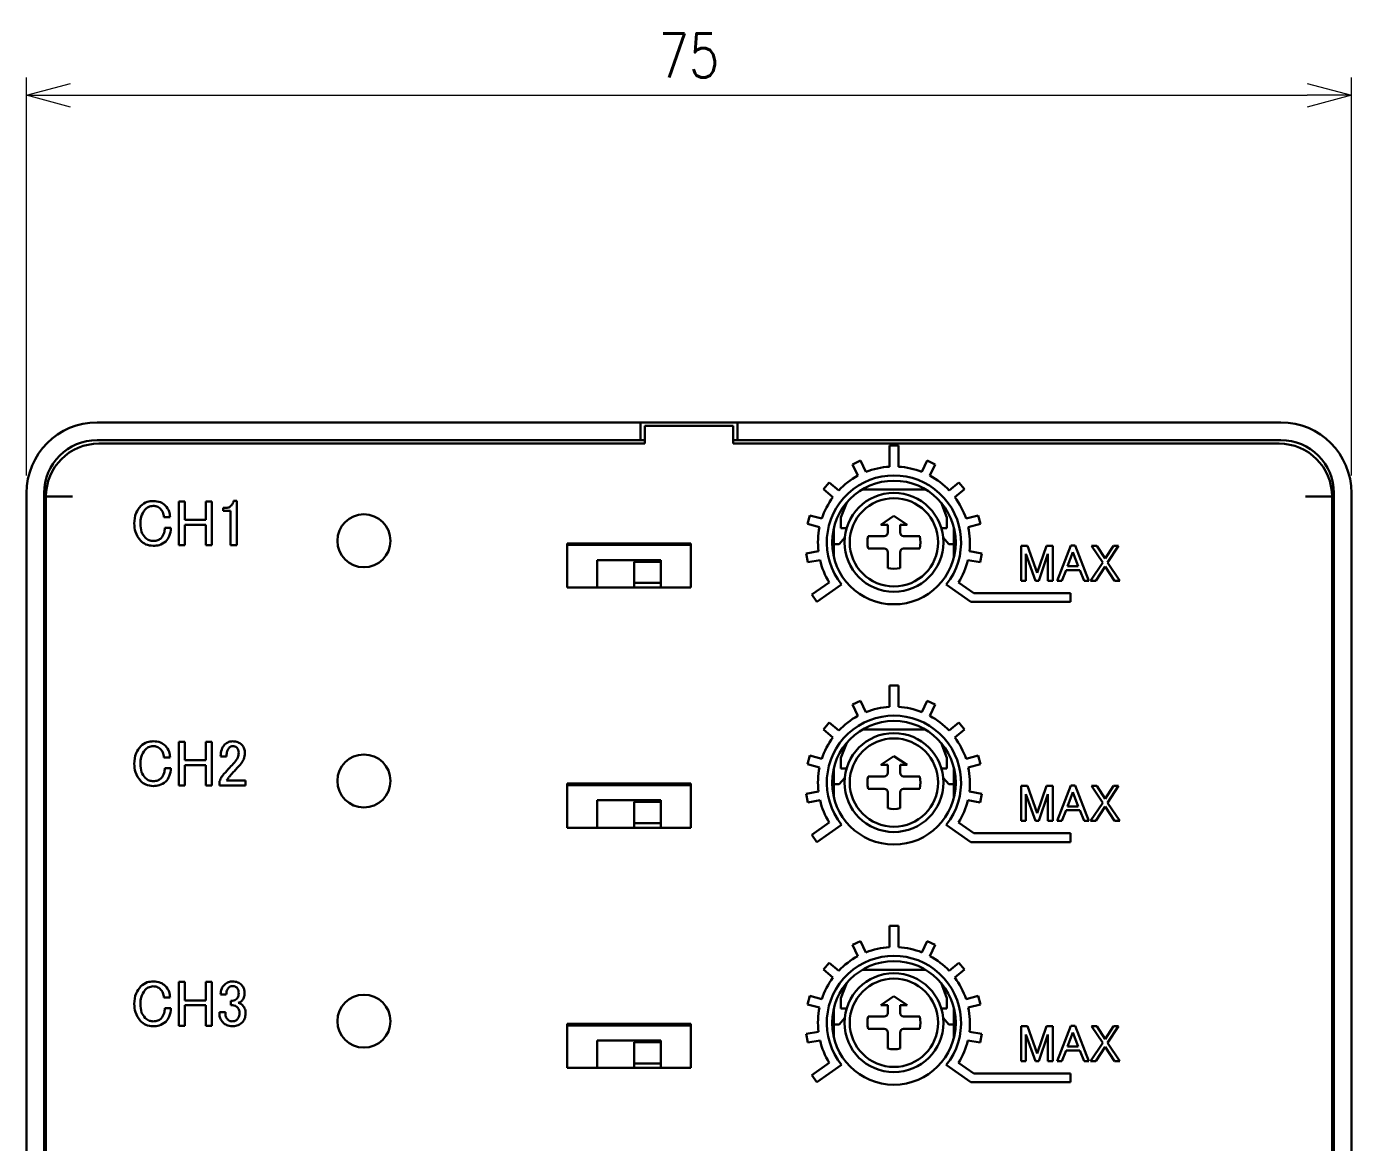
# Model space of a CAD drawing. Header units: millimetres. Extents: x 92 to 566, y 48 to 192.
# Drawn here: x 91.6 to 166.6, y 129.3 to 192.4 of the extents above; entities that cross this region are included whole.
import ezdxf

# ---------------------------------------------------------------- set-up
doc = ezdxf.new("R2010")
doc.units = ezdxf.units.MM
doc.layers.get('0').update_dxf_attribs({"lineweight": 30})
doc.layers.get('Defpoints').update_dxf_attribs({"lineweight": 9})
doc.layers.add('2KD_寸法１', color=7, linetype='Continuous', lineweight=15)
doc.layers.add('2KD_寸法１ @ 1', color=7, linetype='Continuous', lineweight=15)
doc.styles.get("Standard").update_dxf_attribs({"font": 'simplex.shx', "width": 0.8, "bigfont": 'extfont.shx'})
doc.dimstyles.new('KD-STD', dxfattribs={"dimscale": 0, "dimtxt": 2.5, "dimasz": 2.5, "dimexe": 1, "dimexo": 1, "dimgap": 1, "dimtad": 1, "dimdsep": 46, "dimtxsty": 'Standard', "dimblk": 'OPEN30', "dimcen": 0, "dimadec": 0, "dimazin": 0, "dimtfac": 1, "dimtmove": 0, "dimatfit": 3, "dimldrblk": 'OPEN30', "dimfxl": 1, "dimtolj": 1, "dimtzin": 0, "dimlwd": 15, "dimlwe": 15, "dimarcsym": 0})

# ---------------------------------------------------------------- blocks, each defined once
blk = doc.blocks.new('_Open30')
at = {"lineweight": -2}
for p, q in [((-1, 0.268), (0, 0)), ((0, 0), (-1, -0.268)), ((0, 0), (-1, 0))]:
    blk.add_line(p, q, dxfattribs=at)
blk = doc.blocks.new('*D39')
at = {"layer": '2KD_寸法１', "color": 0, "lineweight": 15}
for p, q in [((91.605, 167.028), (91.605, 189.553)), ((166.605, 167.028), (166.605, 189.553)), ((94.105, 188.553), (164.105, 188.553))]:
    blk.add_line(p, q, dxfattribs=at)
at = {"layer": 'Defpoints', "color": 0}
for p in [(166.605, 188.553), (91.605, 166.028), (166.605, 166.028)]:
    blk.add_point(p, dxfattribs=at)
at = {"layer": '2KD_寸法１', "color": 0, "lineweight": 15, "xscale": 2.5, "yscale": 2.5, "zscale": 2.5, "rotation": 180}
blk.add_blockref('_Open30', (91.605, 188.553), dxfattribs=at)
at = {"layer": '2KD_寸法１', "color": 0, "lineweight": 15, "xscale": 2.5, "yscale": 2.5, "zscale": 2.5}
blk.add_blockref('_Open30', (166.605, 188.553), dxfattribs=at)
at = {"layer": '2KD_寸法１', "color": 0, "insert": (129.105, 190.803), "char_height": 2.5, "attachment_point": 5}
blk.add_mtext('\\A1;75', dxfattribs=at)
blk = doc.blocks.new('A$C07186D2C')
for p, q in [((-33.5, 95), (-2.75, 95)), ((-2.75, 94), (-2.75, 95)), ((2.75, 95), (-2.75, 95)), ((-2.5, 94.8), (-2.5, 93.8)), ((2.5, 94.8), (-2.5, 94.8)), ((2.5, 93.8), (2.5, 94.8)), ((2.75, 95), (33.5, 95)), ((2.75, 94), (2.75, 95)), ((-33.5, 94), (-2.75, 94)), ((-2.5, 93.8), (-33.4, 93.8)), ((-2.75, 94), (-2.5, 94)), ((2.5, 94), (2.75, 94)), ((33.4, 93.8), (2.5, 93.8)), ((2.75, 94), (33.5, 94)), ((11.35, 93.7), (11.35, 92.493)), ((11.85, 93.7), (11.35, 93.7)), ((11.85, 92.493), (11.85, 93.7)), ((9.713, 92.837), (9.26, 92.626)), ((9.26, 92.626), (9.559, 91.985)), ((10.012, 92.196), (9.713, 92.837)), ((13.487, 92.837), (13.188, 92.196)), ((13.94, 92.626), (13.487, 92.837)), ((13.641, 91.985), (13.94, 92.626)), ((7.93, 91.605), (7.609, 91.222)), ((8.472, 91.151), (7.93, 91.605)), ((15.27, 91.605), (14.728, 91.151)), ((15.591, 91.222), (15.27, 91.605)), ((-37.5, 2), (-37.5, 91)), ((-36.5, 2), (-36.5, 91)), ((-34.9, 90.8), (-36.4, 90.8)), ((-36.4, 90.8), (-36.4, 1.854)), ((7.609, 91.222), (8.151, 90.768)), ((13.386, 91.21), (9.814, 91.21)), ((15.049, 90.768), (15.591, 91.222)), ((36.4, 90.8), (34.9, 90.8)), ((36.4, 1.854), (36.4, 90.8)), ((36.5, 91), (36.5, 2)), ((37.5, 91), (37.5, 2)), ((-28.878, 90.519), (-28.535, 90.519)), ((-28.878, 88.043), (-28.878, 90.519)), ((-28.535, 90.519), (-28.535, 89.477)), ((-27.358, 89.477), (-27.358, 90.519)), ((-27.358, 90.519), (-27.015, 90.519)), ((-27.015, 90.519), (-27.015, 88.043)), ((-26.37, 89.986), (-26.37, 90.157)), ((-26.37, 90.157), (-26.24, 90.157)), ((-25.776, 90.563), (-25.603, 90.563)), ((-25.603, 90.563), (-25.603, 88.058)), ((8.933, 90.467), (8.6, 89.61)), ((14.267, 90.467), (14.6, 89.61)), ((-29.37, 89.636), (-29.718, 89.636)), ((-28.535, 89.477), (-27.358, 89.477)), ((-25.945, 89.986), (-26.37, 89.986)), ((-25.945, 88.058), (-25.945, 89.986)), ((6.835, 89.736), (6.706, 89.253)), ((6.706, 89.253), (7.389, 89.07)), ((7.518, 89.553), (6.835, 89.736)), ((8.6, 89.01), (8.6, 89.61)), ((11.6, 89.71), (10.85, 89.21)), ((12.35, 89.21), (11.6, 89.71)), ((14.6, 89.61), (14.6, 89.01)), ((16.365, 89.736), (15.682, 89.553)), ((15.811, 89.07), (16.494, 89.253)), ((16.494, 89.253), (16.365, 89.736)), ((-29.674, 89.028), (-29.327, 89.028)), ((-27.358, 89.203), (-28.535, 89.203)), ((-28.535, 89.203), (-28.535, 88.043)), ((-27.358, 88.043), (-27.358, 89.203)), ((8.2, 89.031), (8.2, 88.11)), ((8.917, 89.01), (8.6, 89.01)), ((11.05, 88.56), (10.141, 88.56)), ((10.85, 89.21), (11.25, 89.21)), ((11.25, 89.21), (11.25, 88.76)), ((11.95, 88.76), (11.95, 89.21)), ((11.95, 89.21), (12.35, 89.21)), ((13.059, 88.56), (12.15, 88.56)), ((14.6, 89.01), (14.283, 89.01)), ((15, 88.11), (15, 89.031)), ((15.007, 89), (15, 89)), ((-28.535, 88.043), (-28.878, 88.043)), ((-27.015, 88.043), (-27.358, 88.043)), ((-25.603, 88.058), (-25.945, 88.058)), ((0.1, 88.15), (-6.9, 88.15)), ((-6.9, 88.15), (-6.9, 85.65)), ((-5.099, 88.061), (-6.9, 88.061)), ((-1.701, 88.061), (-5.099, 88.061)), ((-5.099, 88.061), (-1.701, 88.061)), ((-5.099, 88.061), (-5.099, 88.061)), ((0.1, 88.061), (-1.701, 88.061)), ((-0.2, 88.15), (-0.2, 88.061)), ((0.1, 85.65), (0.1, 88.15)), ((8.2, 88.11), (8.5, 88.11)), ((8.2, 88.11), (8.2, 87.369)), ((8.5, 88.11), (8.814, 88.486)), ((10.141, 87.86), (11.05, 87.86)), ((12.15, 87.86), (13.059, 87.86)), ((14.7, 88.11), (14.386, 88.486)), ((15, 88.11), (14.7, 88.11)), ((15, 88.11), (15, 87.369)), ((18.801, 86.035), (18.801, 88.015)), ((18.801, 88.015), (19.168, 88.015)), ((19.168, 88.015), (19.7, 86.475)), ((19.7, 86.475), (20.233, 88.015)), ((20.233, 88.015), (20.592, 88.015)), ((20.592, 88.015), (20.592, 86.035)), ((20.831, 86.035), (21.619, 88.039)), ((21.619, 88.039), (21.851, 88.039)), ((21.851, 88.039), (22.638, 86.035)), ((23.416, 87.066), (22.791, 88.015)), ((22.791, 88.015), (23.092, 88.015)), ((23.092, 88.015), (23.555, 87.286)), ((23.555, 87.286), (24.019, 88.015)), ((24.32, 88.015), (23.694, 87.066)), ((24.019, 88.015), (24.32, 88.015)), ((-5.199, 87.209), (-1.601, 87.209)), ((-5.199, 87.209), (-5.199, 85.65)), ((-3.1, 87.11), (-3.1, 85.91)), ((-1.6, 87.11), (-3.1, 87.11)), ((-1.601, 87.209), (-1.601, 87.11)), ((-1.6, 85.91), (-1.6, 87.11)), ((7.329, 87.701), (6.633, 87.578)), ((6.633, 87.578), (6.719, 87.086)), ((6.719, 87.086), (7.416, 87.208)), ((11.25, 87.66), (11.25, 86.751)), ((11.95, 86.751), (11.95, 87.66)), ((15.784, 87.208), (16.481, 87.086)), ((16.567, 87.578), (15.871, 87.701)), ((16.481, 87.086), (16.567, 87.578)), ((19.608, 86.035), (19.075, 87.552)), ((19.075, 87.552), (19.075, 86.035)), ((20.318, 87.552), (19.793, 86.035)), ((20.318, 86.035), (20.318, 87.552)), ((21.735, 87.656), (21.434, 86.857)), ((22.036, 86.857), (21.735, 87.656)), ((22.733, 86.035), (23.416, 87.066)), ((23.694, 87.066), (24.378, 86.035)), ((21.352, 86.638), (21.109, 86.035)), ((22.117, 86.638), (21.352, 86.638)), ((21.434, 86.857), (22.036, 86.857)), ((22.36, 86.035), (22.117, 86.638)), ((23.555, 86.846), (23.034, 86.035)), ((24.077, 86.035), (23.555, 86.846)), ((-6.9, 85.65), (0.1, 85.65)), ((-3.1, 85.91), (-1.6, 85.91)), ((-3.1, 85.65), (-3.1, 85.91)), ((-1.601, 85.91), (-1.601, 85.65)), ((7.94, 85.943), (6.951, 85.25)), ((7.238, 84.841), (8.637, 85.82)), ((14.563, 85.82), (15.962, 84.841)), ((16.12, 85.341), (15.26, 85.943)), ((19.075, 86.035), (18.801, 86.035)), ((19.793, 86.035), (19.608, 86.035)), ((20.592, 86.035), (20.318, 86.035)), ((21.109, 86.035), (20.831, 86.035)), ((22.638, 86.035), (22.36, 86.035)), ((23.034, 86.035), (22.733, 86.035)), ((24.378, 86.035), (24.077, 86.035)), ((6.951, 85.25), (7.238, 84.841)), ((15.962, 84.841), (21.6, 84.841)), ((21.6, 85.341), (16.12, 85.341)), ((21.6, 84.841), (21.6, 85.341)), ((11.35, 80.1), (11.35, 78.893)), ((11.85, 80.1), (11.35, 80.1)), ((11.85, 78.893), (11.85, 80.1)), ((9.713, 79.237), (9.26, 79.026)), ((9.26, 79.026), (9.559, 78.385)), ((10.012, 78.596), (9.713, 79.237)), ((13.487, 79.237), (13.188, 78.596)), ((13.94, 79.026), (13.487, 79.237)), ((13.641, 78.385), (13.94, 79.026)), ((7.93, 78.005), (7.609, 77.622)), ((8.472, 77.551), (7.93, 78.005)), ((15.27, 78.005), (14.728, 77.551)), ((15.591, 77.622), (15.27, 78.005)), ((7.609, 77.622), (8.151, 77.168)), ((13.386, 77.61), (9.814, 77.61)), ((15.049, 77.168), (15.591, 77.622)), ((-28.878, 76.919), (-28.535, 76.919)), ((-28.878, 74.443), (-28.878, 76.919)), ((-28.535, 76.919), (-28.535, 75.877)), ((-27.358, 75.877), (-27.358, 76.919)), ((-27.358, 76.919), (-27.015, 76.919)), ((-27.015, 76.919), (-27.015, 74.443)), ((8.933, 76.867), (8.6, 76.01)), ((14.267, 76.867), (14.6, 76.01)), ((-29.37, 76.036), (-29.718, 76.036)), ((-28.535, 75.877), (-27.358, 75.877)), ((-26.182, 76.08), (-26.515, 76.08)), ((6.835, 76.136), (6.706, 75.653)), ((7.518, 75.953), (6.835, 76.136)), ((8.6, 75.41), (8.6, 76.01)), ((11.6, 76.11), (10.85, 75.61)), ((12.35, 75.61), (11.6, 76.11)), ((14.6, 76.01), (14.6, 75.41)), ((16.365, 76.136), (15.682, 75.953)), ((16.494, 75.653), (16.365, 76.136)), ((-29.674, 75.428), (-29.327, 75.428)), ((-27.358, 75.603), (-28.535, 75.603)), ((-28.535, 75.603), (-28.535, 74.443)), ((-27.358, 74.443), (-27.358, 75.603)), ((-25.776, 75.211), (-26.008, 74.95)), ((6.706, 75.653), (7.389, 75.47)), ((8.2, 75.431), (8.2, 74.51)), ((8.917, 75.41), (8.6, 75.41)), ((10.85, 75.61), (11.25, 75.61)), ((11.25, 75.61), (11.25, 75.16)), ((11.95, 75.16), (11.95, 75.61)), ((11.95, 75.61), (12.35, 75.61)), ((14.6, 75.41), (14.283, 75.41)), ((15, 74.51), (15, 75.431)), ((15.811, 75.47), (16.494, 75.653)), ((-28.535, 74.443), (-28.878, 74.443)), ((-27.015, 74.443), (-27.358, 74.443)), ((-26.573, 74.445), (-26.573, 74.69)), ((-25.096, 74.445), (-26.573, 74.445)), ((-26.182, 74.719), (-25.096, 74.719)), ((-25.096, 74.719), (-25.096, 74.445)), ((0.1, 74.55), (-6.9, 74.55)), ((-6.9, 74.55), (-6.9, 72.05)), ((-5.099, 74.461), (-6.9, 74.461)), ((-1.701, 74.461), (-5.099, 74.461)), ((-5.099, 74.461), (-5.099, 74.461)), ((-5.099, 74.461), (-1.701, 74.461)), ((0.1, 74.461), (-1.701, 74.461)), ((0.1, 72.05), (0.1, 74.55)), ((8.2, 74.51), (8.2, 73.769)), ((8.2, 74.51), (8.5, 74.51)), ((8.5, 74.51), (8.814, 74.886)), ((11.05, 74.96), (10.141, 74.96)), ((10.141, 74.26), (11.05, 74.26)), ((13.059, 74.96), (12.15, 74.96)), ((12.15, 74.26), (13.059, 74.26)), ((14.7, 74.51), (14.386, 74.886)), ((15, 74.51), (14.7, 74.51)), ((15, 74.51), (15, 73.769)), ((18.801, 74.415), (19.168, 74.415)), ((18.801, 72.435), (18.801, 74.415)), ((19.168, 74.415), (19.7, 72.875)), ((19.7, 72.875), (20.233, 74.415)), ((20.233, 74.415), (20.592, 74.415)), ((20.592, 74.415), (20.592, 72.435)), ((20.831, 72.435), (21.619, 74.439)), ((21.619, 74.439), (21.851, 74.439)), ((21.851, 74.439), (22.638, 72.435)), ((23.416, 73.466), (22.791, 74.415)), ((22.791, 74.415), (23.092, 74.415)), ((23.092, 74.415), (23.555, 73.686)), ((23.555, 73.686), (24.019, 74.415)), ((24.32, 74.415), (23.694, 73.466)), ((24.019, 74.415), (24.32, 74.415)), ((-5.199, 73.609), (-1.601, 73.609)), ((-5.199, 73.609), (-5.199, 72.05)), ((-1.6, 73.51), (-3.1, 73.51)), ((-3.1, 73.51), (-3.1, 72.31)), ((-1.601, 73.609), (-1.601, 73.51)), ((-1.6, 72.31), (-1.6, 73.51)), ((7.329, 74.101), (6.633, 73.978)), ((6.633, 73.978), (6.719, 73.486)), ((6.719, 73.486), (7.416, 73.608)), ((11.25, 74.06), (11.25, 73.151)), ((11.95, 73.151), (11.95, 74.06)), ((15.784, 73.608), (16.481, 73.486)), ((16.567, 73.978), (15.871, 74.101)), ((16.481, 73.486), (16.567, 73.978)), ((19.608, 72.435), (19.075, 73.952)), ((19.075, 73.952), (19.075, 72.435)), ((20.318, 73.952), (19.793, 72.435)), ((20.318, 72.435), (20.318, 73.952)), ((21.735, 74.056), (21.434, 73.257)), ((22.036, 73.257), (21.735, 74.056)), ((21.352, 73.038), (21.109, 72.435)), ((22.117, 73.038), (21.352, 73.038)), ((21.434, 73.257), (22.036, 73.257)), ((22.36, 72.435), (22.117, 73.038)), ((22.733, 72.435), (23.416, 73.466)), ((23.555, 73.246), (23.034, 72.435)), ((24.077, 72.435), (23.555, 73.246)), ((23.694, 73.466), (24.378, 72.435)), ((-6.9, 72.05), (0.1, 72.05)), ((-3.1, 72.31), (-1.6, 72.31)), ((-3.1, 72.05), (-3.1, 72.31)), ((-1.601, 72.31), (-1.601, 72.05)), ((7.94, 72.343), (6.951, 71.65)), ((7.238, 71.241), (8.637, 72.22)), ((14.563, 72.22), (15.962, 71.241)), ((16.12, 71.741), (15.26, 72.343)), ((19.075, 72.435), (18.801, 72.435)), ((19.793, 72.435), (19.608, 72.435)), ((20.592, 72.435), (20.318, 72.435)), ((21.109, 72.435), (20.831, 72.435)), ((22.638, 72.435), (22.36, 72.435)), ((23.034, 72.435), (22.733, 72.435)), ((24.378, 72.435), (24.077, 72.435)), ((6.951, 71.65), (7.238, 71.241)), ((21.6, 71.741), (16.12, 71.741)), ((21.6, 71.241), (21.6, 71.741)), ((15.962, 71.241), (21.6, 71.241)), ((11.35, 66.5), (11.35, 65.293)), ((11.85, 66.5), (11.35, 66.5)), ((11.85, 65.293), (11.85, 66.5)), ((9.713, 65.637), (9.26, 65.426)), ((9.26, 65.426), (9.559, 64.785)), ((10.012, 64.996), (9.713, 65.637)), ((13.487, 65.637), (13.188, 64.996)), ((13.94, 65.426), (13.487, 65.637)), ((13.641, 64.785), (13.94, 65.426)), ((7.93, 64.405), (7.609, 64.022)), ((7.609, 64.022), (8.151, 63.568)), ((8.472, 63.951), (7.93, 64.405)), ((13.386, 64.01), (9.814, 64.01)), ((15.27, 64.405), (14.728, 63.951)), ((15.049, 63.568), (15.591, 64.022)), ((15.591, 64.022), (15.27, 64.405)), ((-28.878, 60.843), (-28.878, 63.319)), ((-28.878, 63.319), (-28.535, 63.319)), ((-28.535, 63.319), (-28.535, 62.277)), ((-27.358, 62.277), (-27.358, 63.319)), ((-27.358, 63.319), (-27.015, 63.319)), ((-27.015, 63.319), (-27.015, 60.843)), ((8.933, 63.267), (8.6, 62.41)), ((14.267, 63.267), (14.6, 62.41)), ((-29.37, 62.436), (-29.718, 62.436)), ((-28.535, 62.277), (-27.358, 62.277)), ((-26.196, 62.61), (-26.515, 62.61)), ((6.835, 62.536), (6.706, 62.053)), ((7.518, 62.353), (6.835, 62.536)), ((8.6, 61.81), (8.6, 62.41)), ((11.6, 62.51), (10.85, 62.01)), ((12.35, 62.01), (11.6, 62.51)), ((14.6, 62.41), (14.6, 61.81)), ((16.365, 62.536), (15.682, 62.353)), ((16.494, 62.053), (16.365, 62.536)), ((-29.674, 61.828), (-29.327, 61.828)), ((-27.358, 62.003), (-28.535, 62.003)), ((-28.535, 62.003), (-28.535, 60.843)), ((-27.358, 60.843), (-27.358, 62.003)), ((-26.582, 61.495), (-26.582, 61.611)), ((-26.582, 61.611), (-26.24, 61.611)), ((-26.24, 61.611), (-26.24, 61.509)), ((-25.936, 62.002), (-25.936, 62.248)), ((-25.936, 62.248), (-25.849, 62.248)), ((-25.82, 62.002), (-25.936, 62.002)), ((6.706, 62.053), (7.389, 61.87)), ((8.2, 61.831), (8.2, 60.91)), ((8.917, 61.81), (8.6, 61.81)), ((10.85, 62.01), (11.25, 62.01)), ((11.25, 62.01), (11.25, 61.56)), ((11.95, 61.56), (11.95, 62.01)), ((11.95, 62.01), (12.35, 62.01)), ((14.6, 61.81), (14.283, 61.81)), ((15, 60.91), (15, 61.831)), ((15.811, 61.87), (16.494, 62.053)), ((-28.535, 60.843), (-28.878, 60.843)), ((-27.015, 60.843), (-27.358, 60.843)), ((-6.9, 60.95), (-6.9, 58.45)), ((0.1, 60.95), (-6.9, 60.95)), ((-5.099, 60.861), (-6.9, 60.861)), ((-1.701, 60.861), (-5.099, 60.861)), ((-5.099, 60.861), (-1.701, 60.861)), ((-5.099, 60.861), (-5.099, 60.861)), ((0.1, 60.861), (-1.701, 60.861)), ((-0.2, 60.95), (-0.2, 60.861)), ((0.1, 58.45), (0.1, 60.95)), ((8.2, 60.91), (8.5, 60.91)), ((8.2, 60.91), (8.2, 60.169)), ((8.5, 60.91), (8.814, 61.286)), ((11.05, 61.36), (10.141, 61.36)), ((13.059, 61.36), (12.15, 61.36)), ((14.7, 60.91), (14.386, 61.286)), ((15, 60.91), (14.7, 60.91)), ((15, 60.91), (15, 60.169)), ((18.801, 58.835), (18.801, 60.815)), ((18.801, 60.815), (19.168, 60.815)), ((19.168, 60.815), (19.7, 59.275)), ((19.7, 59.275), (20.233, 60.815)), ((20.233, 60.815), (20.592, 60.815)), ((20.592, 60.815), (20.592, 58.835)), ((20.831, 58.835), (21.619, 60.839)), ((21.619, 60.839), (21.851, 60.839)), ((21.851, 60.839), (22.638, 58.835)), ((23.416, 59.866), (22.791, 60.815)), ((22.791, 60.815), (23.092, 60.815)), ((23.092, 60.815), (23.555, 60.086)), ((23.555, 60.086), (24.019, 60.815)), ((24.32, 60.815), (23.694, 59.866)), ((24.019, 60.815), (24.32, 60.815)), ((-5.199, 60.009), (-1.601, 60.009)), ((-5.199, 60.009), (-5.199, 58.45)), ((-1.601, 60.009), (-1.601, 59.91)), ((7.329, 60.501), (6.633, 60.378)), ((6.633, 60.378), (6.719, 59.886)), ((6.719, 59.886), (7.416, 60.008)), ((10.141, 60.66), (11.05, 60.66)), ((11.25, 60.46), (11.25, 59.551)), ((11.95, 59.551), (11.95, 60.46)), ((12.15, 60.66), (13.059, 60.66)), ((15.784, 60.008), (16.481, 59.886)), ((16.567, 60.378), (15.871, 60.501)), ((16.481, 59.886), (16.567, 60.378)), ((19.608, 58.835), (19.075, 60.352)), ((19.075, 60.352), (19.075, 58.835)), ((20.318, 60.352), (19.793, 58.835)), ((20.318, 58.835), (20.318, 60.352)), ((21.735, 60.456), (21.434, 59.657)), ((22.036, 59.657), (21.735, 60.456)), ((-3.1, 59.91), (-3.1, 58.71)), ((-1.6, 59.91), (-3.1, 59.91)), ((-1.6, 58.71), (-1.6, 59.91)), ((21.352, 59.438), (21.109, 58.835)), ((22.117, 59.438), (21.352, 59.438)), ((21.434, 59.657), (22.036, 59.657)), ((22.36, 58.835), (22.117, 59.438)), ((22.733, 58.835), (23.416, 59.866)), ((23.555, 59.646), (23.034, 58.835)), ((24.077, 58.835), (23.555, 59.646)), ((23.694, 59.866), (24.378, 58.835)), ((-3.1, 58.71), (-1.6, 58.71)), ((-3.1, 58.45), (-3.1, 58.71)), ((-1.601, 58.71), (-1.601, 58.45)), ((7.94, 58.743), (6.951, 58.05)), ((7.238, 57.641), (8.637, 58.62)), ((14.563, 58.62), (15.962, 57.641)), ((16.12, 58.141), (15.26, 58.743)), ((19.075, 58.835), (18.801, 58.835)), ((19.793, 58.835), (19.608, 58.835)), ((20.592, 58.835), (20.318, 58.835)), ((21.109, 58.835), (20.831, 58.835)), ((22.638, 58.835), (22.36, 58.835)), ((23.034, 58.835), (22.733, 58.835)), ((24.378, 58.835), (24.077, 58.835)), ((-6.9, 58.45), (0.1, 58.45)), ((6.951, 58.05), (7.238, 57.641)), ((21.6, 58.141), (16.12, 58.141)), ((21.6, 57.641), (21.6, 58.141)), ((15.962, 57.641), (21.6, 57.641))]:
    blk.add_line(p, q)
for centre, radius in [((11.6, 88.2), 3.5), ((11.6, 88.21), 2.8), ((11.6, 88.21), 2.5), ((-18.4, 88.3), 1.5), ((11.6, 74.6), 3.5), ((11.6, 74.61), 2.8), ((11.6, 74.61), 2.5), ((-18.4, 74.7), 1.5), ((11.6, 61), 3.5), ((11.6, 61.01), 2.8), ((11.6, 61.01), 2.5), ((-18.4, 61.1), 1.5)]:
    blk.add_circle(centre, radius)
for centre, radius, start, end in [((-33.5, 91), 4, 90, 180), ((33.5, 91), 4, 0, 90), ((-33.5, 91), 3, 90, 180), ((-33.4, 90.8), 3, 90, 180), ((33.4, 90.8), 3, 0, 90), ((33.5, 91), 3, 0, 90), ((11.6, 88.2), 4.3, 93.33303, 111.66697), ((11.6, 88.2), 4.3, 68.33303, 86.66697), ((11.6, 88.2), 3.8, 321.22782, 218.77218), ((11.6, 88.2), 4.3, 118.33303, 136.66697), ((11.6, 88.2), 4.3, 43.33303, 61.66697), ((11.6, 88.2), 4.3, 143.33303, 161.66697), ((11.6, 88.2), 4.3, 18.33303, 36.66697), ((11.6, 88.2), 4.3, 168.33303, 186.66697), ((11.6, 88.21), 1.5, 166.5066, 193.4934), ((11.05, 88.76), 0.2, 270, 0), ((12.15, 88.76), 0.2, 180, 270), ((11.6, 88.21), 1.5, 346.5066, 13.4934), ((11.6, 88.2), 4.3, 353.33303, 11.66697), ((11.05, 87.66), 0.2, 0, 90), ((12.15, 87.66), 0.2, 90, 180), ((11.6, 88.2), 4.3, 193.33303, 211.66697), ((11.6, 88.2), 4.3, 328.33303, 346.66697), ((11.6, 88.21), 1.5, 256.5066, 283.4934), ((11.6, 74.6), 4.3, 93.33303, 111.66697), ((11.6, 74.6), 4.3, 68.33303, 86.66697), ((11.6, 74.6), 3.8, 321.22782, 218.77218), ((11.6, 74.6), 4.3, 118.33303, 136.66697), ((11.6, 74.6), 4.3, 43.33303, 61.66697), ((11.6, 74.6), 4.3, 143.33303, 161.66697), ((11.6, 74.6), 4.3, 18.33303, 36.66697), ((11.6, 74.6), 4.3, 168.33303, 186.66697), ((11.05, 75.16), 0.2, 270, 0), ((12.15, 75.16), 0.2, 180, 270), ((11.6, 74.6), 4.3, 353.33303, 11.66697), ((11.6, 74.61), 1.5, 166.5066, 193.4934), ((11.05, 74.06), 0.2, 0, 90), ((12.15, 74.06), 0.2, 90, 180), ((11.6, 74.61), 1.5, 346.5066, 13.4934), ((11.6, 74.6), 4.3, 193.33303, 211.66697), ((11.6, 74.6), 4.3, 328.33303, 346.66697), ((11.6, 74.61), 1.5, 256.5066, 283.4934), ((11.6, 61), 4.3, 93.33303, 111.66697), ((11.6, 61), 4.3, 68.33303, 86.66697), ((11.6, 61), 3.8, 321.22782, 218.77218), ((11.6, 61), 4.3, 118.33303, 136.66697), ((11.6, 61), 4.3, 43.33303, 61.66697), ((11.6, 61), 4.3, 143.33303, 161.66697), ((11.6, 61), 4.3, 18.33303, 36.66697), ((11.6, 61), 4.3, 168.33303, 186.66697), ((11.05, 61.56), 0.2, 270, 0), ((12.15, 61.56), 0.2, 180, 270), ((11.6, 61), 4.3, 353.33303, 11.66697), ((11.6, 61.01), 1.5, 166.5066, 193.4934), ((11.6, 61.01), 1.5, 346.5066, 13.4934), ((11.6, 61), 4.3, 193.33303, 211.66697), ((11.05, 60.46), 0.2, 0, 90), ((12.15, 60.46), 0.2, 90, 180), ((11.6, 61), 4.3, 328.33303, 346.66697), ((11.6, 61.01), 1.5, 256.5066, 283.4934)]:
    blk.add_arc(centre, radius, start, end)
for points, knots in [([(-31.397, 89.274), (-31.385, 89.482), (-31.362, 89.853), (-31.135, 90.145), (-31.035, 90.273)], [0, 0, 0, 0, 0.560283, 1, 1, 1, 1]), ([(-30.789, 90.07), (-30.879, 89.935), (-31.04, 89.692), (-31.047, 89.402), (-31.05, 89.274)], [0, 0, 0, 0, 0.557438, 1, 1, 1, 1]), ([(-31.035, 90.273), (-30.917, 90.364), (-30.706, 90.526), (-30.442, 90.541), (-30.326, 90.548)], [0, 0, 0, 0, 0.558608, 1, 1, 1, 1]), ([(-30.326, 90.273), (-30.424, 90.261), (-30.599, 90.238), (-30.731, 90.122), (-30.789, 90.07)], [0, 0, 0, 0, 0.558648, 1, 1, 1, 1]), ([(-30.326, 90.548), (-30.184, 90.54), (-29.931, 90.524), (-29.733, 90.37), (-29.645, 90.302)], [0, 0, 0, 0, 0.560384, 1, 1, 1, 1]), ([(-29.906, 90.099), (-29.975, 90.155), (-30.099, 90.255), (-30.256, 90.268), (-30.326, 90.273)], [0, 0, 0, 0, 0.559112, 1, 1, 1, 1]), ([(-29.718, 89.636), (-29.731, 89.732), (-29.755, 89.903), (-29.86, 90.04), (-29.906, 90.099)], [0, 0, 0, 0, 0.560546, 1, 1, 1, 1]), ([(-29.645, 90.302), (-29.559, 90.192), (-29.405, 89.994), (-29.381, 89.746), (-29.37, 89.636)], [0, 0, 0, 0, 0.55881, 1, 1, 1, 1]), ([(-26.24, 90.157), (-26.173, 90.161), (-26.055, 90.169), (-25.962, 90.241), (-25.921, 90.273)], [0, 0, 0, 0, 0.560246, 1, 1, 1, 1]), ([(-25.921, 90.273), (-25.88, 90.32), (-25.806, 90.405), (-25.785, 90.515), (-25.776, 90.563)], [0, 0, 0, 0, 0.559961, 1, 1, 1, 1]), ([(-31.035, 88.29), (-31.156, 88.455), (-31.373, 88.75), (-31.39, 89.114), (-31.397, 89.274)], [0, 0, 0, 0, 0.558196, 1, 1, 1, 1]), ([(-31.05, 89.274), (-31.044, 89.11), (-31.033, 88.818), (-30.864, 88.581), (-30.789, 88.478)], [0, 0, 0, 0, 0.56108, 1, 1, 1, 1]), ([(-29.877, 88.449), (-29.808, 88.546), (-29.685, 88.721), (-29.678, 88.934), (-29.674, 89.028)], [0, 0, 0, 0, 0.557825, 1, 1, 1, 1]), ([(-29.327, 89.028), (-29.34, 88.868), (-29.365, 88.583), (-29.54, 88.359), (-29.616, 88.261)], [0, 0, 0, 0, 0.560311, 1, 1, 1, 1]), ([(-30.326, 88.014), (-30.475, 88.027), (-30.74, 88.048), (-30.945, 88.216), (-31.035, 88.29)], [0, 0, 0, 0, 0.559705, 1, 1, 1, 1]), ([(-30.789, 88.478), (-30.713, 88.417), (-30.576, 88.308), (-30.402, 88.295), (-30.326, 88.29)], [0, 0, 0, 0, 0.559055, 1, 1, 1, 1]), ([(-30.326, 88.29), (-30.233, 88.295), (-30.066, 88.304), (-29.935, 88.405), (-29.877, 88.449)], [0, 0, 0, 0, 0.560516, 1, 1, 1, 1]), ([(-29.616, 88.261), (-29.736, 88.177), (-29.951, 88.028), (-30.211, 88.019), (-30.326, 88.014)], [0, 0, 0, 0, 0.557734, 1, 1, 1, 1]), ([(-31.397, 75.674), (-31.385, 75.882), (-31.362, 76.253), (-31.135, 76.545), (-31.035, 76.673)], [0, 0, 0, 0, 0.560282, 1, 1, 1, 1]), ([(-31.035, 76.673), (-30.917, 76.764), (-30.706, 76.926), (-30.442, 76.941), (-30.326, 76.948)], [0, 0, 0, 0, 0.558608, 1, 1, 1, 1]), ([(-30.326, 76.673), (-30.424, 76.661), (-30.599, 76.638), (-30.731, 76.522), (-30.789, 76.47)], [0, 0, 0, 0, 0.558646, 1, 1, 1, 1]), ([(-30.326, 76.948), (-30.184, 76.94), (-29.931, 76.924), (-29.733, 76.77), (-29.645, 76.702)], [0, 0, 0, 0, 0.560384, 1, 1, 1, 1]), ([(-29.906, 76.499), (-29.975, 76.555), (-30.099, 76.655), (-30.256, 76.668), (-30.326, 76.673)], [0, 0, 0, 0, 0.559112, 1, 1, 1, 1]), ([(-29.645, 76.702), (-29.559, 76.592), (-29.405, 76.394), (-29.381, 76.146), (-29.37, 76.036)], [0, 0, 0, 0, 0.558811, 1, 1, 1, 1]), ([(-26.515, 76.08), (-26.508, 76.22), (-26.497, 76.472), (-26.348, 76.672), (-26.283, 76.76)], [0, 0, 0, 0, 0.560794, 1, 1, 1, 1]), ([(-26.283, 76.76), (-26.209, 76.82), (-26.077, 76.928), (-25.909, 76.942), (-25.834, 76.948)], [0, 0, 0, 0, 0.559336, 1, 1, 1, 1]), ([(-26.022, 76.586), (-26.054, 76.546), (-26.118, 76.467), (-26.172, 76.29), (-26.178, 76.159), (-26.182, 76.08)], [0, 0, 0, 0, 0.279525, 0.559655, 1, 1, 1, 1]), ([(-25.82, 76.673), (-25.863, 76.668), (-25.939, 76.659), (-25.997, 76.609), (-26.022, 76.586)], [0, 0, 0, 0, 0.559076, 1, 1, 1, 1]), ([(-25.834, 76.948), (-25.728, 76.941), (-25.54, 76.928), (-25.392, 76.811), (-25.327, 76.76)], [0, 0, 0, 0, 0.560088, 1, 1, 1, 1]), ([(-25.603, 76.586), (-25.638, 76.615), (-25.703, 76.666), (-25.784, 76.671), (-25.82, 76.673)], [0, 0, 0, 0, 0.558957, 1, 1, 1, 1]), ([(-25.487, 76.297), (-25.492, 76.358), (-25.502, 76.466), (-25.572, 76.55), (-25.603, 76.586)], [0, 0, 0, 0, 0.559465, 1, 1, 1, 1]), ([(-25.327, 76.76), (-25.266, 76.684), (-25.157, 76.547), (-25.145, 76.373), (-25.139, 76.297)], [0, 0, 0, 0, 0.559032, 1, 1, 1, 1]), ([(-30.789, 76.47), (-30.879, 76.335), (-31.04, 76.092), (-31.047, 75.802), (-31.05, 75.674)], [0, 0, 0, 0, 0.557438, 1, 1, 1, 1]), ([(-29.718, 76.036), (-29.731, 76.132), (-29.755, 76.303), (-29.86, 76.44), (-29.906, 76.499)], [0, 0, 0, 0, 0.560548, 1, 1, 1, 1]), ([(-25.733, 75.747), (-25.657, 75.837), (-25.523, 75.998), (-25.498, 76.206), (-25.487, 76.297)], [0, 0, 0, 0, 0.5602, 1, 1, 1, 1]), ([(-25.139, 76.297), (-25.15, 76.172), (-25.17, 75.949), (-25.299, 75.768), (-25.356, 75.689)], [0, 0, 0, 0, 0.559446, 1, 1, 1, 1]), ([(-31.035, 74.69), (-31.156, 74.855), (-31.373, 75.15), (-31.39, 75.514), (-31.397, 75.674)], [0, 0, 0, 0, 0.558197, 1, 1, 1, 1]), ([(-31.05, 75.674), (-31.044, 75.51), (-31.033, 75.218), (-30.864, 74.981), (-30.789, 74.878)], [0, 0, 0, 0, 0.561079, 1, 1, 1, 1]), ([(-29.877, 74.849), (-29.808, 74.946), (-29.685, 75.121), (-29.678, 75.334), (-29.674, 75.428)], [0, 0, 0, 0, 0.557826, 1, 1, 1, 1]), ([(-29.327, 75.428), (-29.34, 75.268), (-29.365, 74.983), (-29.54, 74.759), (-29.616, 74.661)], [0, 0, 0, 0, 0.560311, 1, 1, 1, 1]), ([(-26.573, 74.69), (-26.537, 74.772), (-26.474, 74.918), (-26.372, 75.041), (-26.327, 75.095)], [0, 0, 0, 0, 0.558639, 1, 1, 1, 1]), ([(-26.327, 75.095), (-26.215, 75.216), (-26.015, 75.432), (-25.819, 75.65), (-25.733, 75.747)], [0, 0, 0, 0, 0.559999, 1, 1, 1, 1]), ([(-25.356, 75.689), (-25.433, 75.598), (-25.569, 75.435), (-25.713, 75.279), (-25.776, 75.211)], [0, 0, 0, 0, 0.559985, 1, 1, 1, 1]), ([(-30.326, 74.414), (-30.475, 74.427), (-30.74, 74.448), (-30.945, 74.616), (-31.035, 74.69)], [0, 0, 0, 0, 0.559704, 1, 1, 1, 1]), ([(-30.789, 74.878), (-30.713, 74.817), (-30.576, 74.708), (-30.402, 74.695), (-30.326, 74.69)], [0, 0, 0, 0, 0.559054, 1, 1, 1, 1]), ([(-30.326, 74.69), (-30.233, 74.695), (-30.066, 74.704), (-29.935, 74.805), (-29.877, 74.849)], [0, 0, 0, 0, 0.560516, 1, 1, 1, 1]), ([(-29.616, 74.661), (-29.736, 74.577), (-29.951, 74.428), (-30.211, 74.419), (-30.326, 74.414)], [0, 0, 0, 0, 0.557734, 1, 1, 1, 1]), ([(-26.008, 74.95), (-26.043, 74.909), (-26.105, 74.835), (-26.158, 74.754), (-26.182, 74.719)], [0, 0, 0, 0, 0.559931, 1, 1, 1, 1]), ([(-31.397, 62.074), (-31.385, 62.282), (-31.362, 62.653), (-31.135, 62.945), (-31.035, 63.073)], [0, 0, 0, 0, 0.560282, 1, 1, 1, 1]), ([(-31.035, 63.073), (-30.917, 63.164), (-30.706, 63.326), (-30.442, 63.341), (-30.326, 63.348)], [0, 0, 0, 0, 0.558608, 1, 1, 1, 1]), ([(-30.326, 63.073), (-30.424, 63.061), (-30.599, 63.038), (-30.731, 62.922), (-30.789, 62.87)], [0, 0, 0, 0, 0.558647, 1, 1, 1, 1]), ([(-30.326, 63.348), (-30.184, 63.34), (-29.931, 63.324), (-29.733, 63.17), (-29.645, 63.102)], [0, 0, 0, 0, 0.560384, 1, 1, 1, 1]), ([(-29.906, 62.899), (-29.975, 62.955), (-30.099, 63.055), (-30.256, 63.068), (-30.326, 63.073)], [0, 0, 0, 0, 0.559112, 1, 1, 1, 1]), ([(-29.645, 63.102), (-29.559, 62.992), (-29.405, 62.794), (-29.381, 62.546), (-29.37, 62.436)], [0, 0, 0, 0, 0.558811, 1, 1, 1, 1]), ([(-26.515, 62.61), (-26.505, 62.725), (-26.487, 62.932), (-26.355, 63.09), (-26.298, 63.16)], [0, 0, 0, 0, 0.559546, 1, 1, 1, 1]), ([(-26.298, 63.16), (-26.221, 63.221), (-26.084, 63.33), (-25.911, 63.343), (-25.834, 63.348)], [0, 0, 0, 0, 0.559055, 1, 1, 1, 1]), ([(-25.834, 63.088), (-25.883, 63.081), (-25.971, 63.07), (-26.037, 63.012), (-26.066, 62.986)], [0, 0, 0, 0, 0.558958, 1, 1, 1, 1]), ([(-25.834, 63.348), (-25.728, 63.341), (-25.54, 63.328), (-25.392, 63.211), (-25.327, 63.16)], [0, 0, 0, 0, 0.560088, 1, 1, 1, 1]), ([(-25.603, 63.001), (-25.641, 63.03), (-25.71, 63.082), (-25.796, 63.086), (-25.834, 63.088)], [0, 0, 0, 0, 0.558569, 1, 1, 1, 1]), ([(-25.487, 62.697), (-25.492, 62.76), (-25.5, 62.874), (-25.571, 62.962), (-25.603, 63.001)], [0, 0, 0, 0, 0.559945, 1, 1, 1, 1]), ([(-25.327, 63.16), (-25.27, 63.083), (-25.167, 62.944), (-25.158, 62.772), (-25.154, 62.697)], [0, 0, 0, 0, 0.558296, 1, 1, 1, 1]), ([(-30.789, 62.87), (-30.879, 62.735), (-31.04, 62.492), (-31.047, 62.202), (-31.05, 62.074)], [0, 0, 0, 0, 0.557438, 1, 1, 1, 1]), ([(-29.718, 62.436), (-29.731, 62.532), (-29.755, 62.703), (-29.86, 62.84), (-29.906, 62.899)], [0, 0, 0, 0, 0.560548, 1, 1, 1, 1]), ([(-26.066, 62.986), (-26.108, 62.922), (-26.182, 62.807), (-26.192, 62.67), (-26.196, 62.61)], [0, 0, 0, 0, 0.557531, 1, 1, 1, 1]), ([(-25.849, 62.248), (-25.796, 62.256), (-25.703, 62.272), (-25.633, 62.336), (-25.603, 62.364)], [0, 0, 0, 0, 0.558281, 1, 1, 1, 1]), ([(-25.603, 62.364), (-25.563, 62.42), (-25.493, 62.521), (-25.489, 62.643), (-25.487, 62.697)], [0, 0, 0, 0, 0.557815, 1, 1, 1, 1]), ([(-25.299, 62.262), (-25.334, 62.231), (-25.397, 62.174), (-25.48, 62.155), (-25.516, 62.147)], [0, 0, 0, 0, 0.560091, 1, 1, 1, 1]), ([(-25.154, 62.697), (-25.157, 62.607), (-25.163, 62.447), (-25.257, 62.319), (-25.299, 62.262)], [0, 0, 0, 0, 0.560934, 1, 1, 1, 1]), ([(-31.035, 61.09), (-31.156, 61.255), (-31.373, 61.55), (-31.39, 61.914), (-31.397, 62.074)], [0, 0, 0, 0, 0.558197, 1, 1, 1, 1]), ([(-31.05, 62.074), (-31.044, 61.91), (-31.033, 61.618), (-30.864, 61.381), (-30.789, 61.278)], [0, 0, 0, 0, 0.561079, 1, 1, 1, 1]), ([(-29.877, 61.249), (-29.808, 61.346), (-29.685, 61.521), (-29.678, 61.734), (-29.674, 61.828)], [0, 0, 0, 0, 0.557825, 1, 1, 1, 1]), ([(-29.327, 61.828), (-29.34, 61.668), (-29.365, 61.383), (-29.54, 61.159), (-29.616, 61.061)], [0, 0, 0, 0, 0.560311, 1, 1, 1, 1]), ([(-26.24, 61.509), (-26.233, 61.442), (-26.221, 61.322), (-26.143, 61.231), (-26.109, 61.191)], [0, 0, 0, 0, 0.559309, 1, 1, 1, 1]), ([(-25.559, 61.886), (-25.602, 61.922), (-25.678, 61.987), (-25.776, 61.997), (-25.82, 62.002)], [0, 0, 0, 0, 0.559887, 1, 1, 1, 1]), ([(-25.443, 61.567), (-25.447, 61.634), (-25.455, 61.752), (-25.527, 61.845), (-25.559, 61.886)], [0, 0, 0, 0, 0.560249, 1, 1, 1, 1]), ([(-25.559, 61.205), (-25.519, 61.267), (-25.447, 61.378), (-25.444, 61.509), (-25.443, 61.567)], [0, 0, 0, 0, 0.557286, 1, 1, 1, 1]), ([(-25.516, 62.147), (-25.465, 62.128), (-25.374, 62.094), (-25.301, 62.03), (-25.27, 62.002)], [0, 0, 0, 0, 0.559802, 1, 1, 1, 1]), ([(-25.096, 61.538), (-25.105, 61.429), (-25.121, 61.234), (-25.244, 61.083), (-25.299, 61.017)], [0, 0, 0, 0, 0.559673, 1, 1, 1, 1]), ([(-25.27, 62.002), (-25.212, 61.924), (-25.109, 61.786), (-25.1, 61.614), (-25.096, 61.538)], [0, 0, 0, 0, 0.558295, 1, 1, 1, 1]), ([(-30.326, 60.814), (-30.475, 60.827), (-30.74, 60.848), (-30.945, 61.016), (-31.035, 61.09)], [0, 0, 0, 0, 0.559704, 1, 1, 1, 1]), ([(-30.789, 61.278), (-30.713, 61.217), (-30.576, 61.108), (-30.402, 61.095), (-30.326, 61.09)], [0, 0, 0, 0, 0.559055, 1, 1, 1, 1]), ([(-30.326, 61.09), (-30.233, 61.095), (-30.066, 61.104), (-29.935, 61.205), (-29.877, 61.249)], [0, 0, 0, 0, 0.560516, 1, 1, 1, 1]), ([(-29.616, 61.061), (-29.736, 60.977), (-29.951, 60.828), (-30.211, 60.819), (-30.326, 60.814)], [0, 0, 0, 0, 0.557734, 1, 1, 1, 1]), ([(-26.37, 61.017), (-26.437, 61.095), (-26.558, 61.233), (-26.575, 61.415), (-26.582, 61.495)], [0, 0, 0, 0, 0.559455, 1, 1, 1, 1]), ([(-25.863, 60.814), (-25.97, 60.824), (-26.16, 60.842), (-26.306, 60.964), (-26.37, 61.017)], [0, 0, 0, 0, 0.559499, 1, 1, 1, 1]), ([(-26.109, 61.191), (-26.069, 61.158), (-25.996, 61.1), (-25.904, 61.093), (-25.863, 61.09)], [0, 0, 0, 0, 0.559172, 1, 1, 1, 1]), ([(-25.863, 61.09), (-25.8, 61.094), (-25.686, 61.103), (-25.598, 61.174), (-25.559, 61.205)], [0, 0, 0, 0, 0.559944, 1, 1, 1, 1]), ([(-25.299, 61.017), (-25.393, 60.949), (-25.563, 60.827), (-25.771, 60.818), (-25.863, 60.814)], [0, 0, 0, 0, 0.558028, 1, 1, 1, 1])]:
    blk.add_open_spline(points, degree=3, knots=knots)

msp = doc.modelspace()

# ---------------------------------------------------------------- block references
msp.add_blockref('A$C07186D2C', (129.105, 75.028))

# ---------------------------------------------------------------- dimensions: what is measured, and where the dimension line sits
at = {"layer": '2KD_寸法１ @ 1'}
dim = msp.add_linear_dim(base=(166.605, 188.553), p1=(91.605, 166.028), p2=(166.605, 166.028), dimstyle='KD-STD', override={"dimscale": 1, "dimtix": 0, "dimtofl": 1, "dimtmove": 0, "dimatfit": 3}, dxfattribs=at)
dim.commit()
dim.dimension.update_dxf_attribs({"geometry": '*D39', "text_midpoint": (129.105, 190.803)})

doc.saveas('drawing.dxf')
